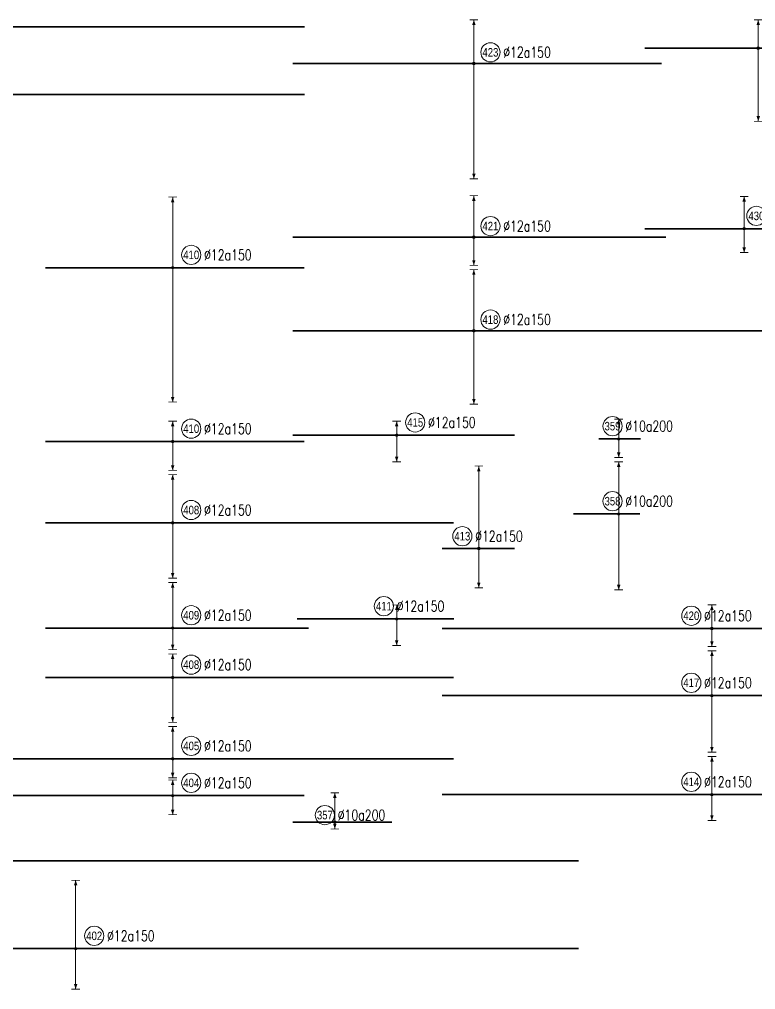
# Model space of a CAD drawing. Header units: millimetres. Extents: x -415354 to 883813, y -531490 to 486716.
# Drawn here: x 455885 to 490397, y 980 to 46420 of the extents above; entities that cross this region are included whole.
import ezdxf
from ezdxf.enums import TextEntityAlignment as Align

# ---------------------------------------------------------------- set-up
doc = ezdxf.new("R2010")
doc.units = ezdxf.units.MM
doc.header["$MEASUREMENT"] = 0
for name, color, linetype, lineweight in [('NDC_S_DIM', 1, 'Continuous', 15), ('NDC_S_REBAR', 4, 'Continuous', 35), ('NDC_S_VN TEXT', 7, 'Continuous', 20)]:
    doc.layers.add(name, color=color, linetype=linetype, lineweight=lineweight)
doc.styles.add('ARIAL', font='arial.ttf', dxfattribs={"width": 0.8})
doc.styles.add('NDC_EN TXT', font='romans.shx', dxfattribs={"width": 0.8})

# ---------------------------------------------------------------- blocks, each defined once
blk = doc.blocks.new('*U984')
at = {"layer": 'NDC_S_REBAR'}
for p in [(0, 0), (201.31, 0), (201.31, 0)]:
    blk.add_line(p, (201.31, 0), dxfattribs=at)
at = {"layer": 'NDC_S_VN TEXT', "style": 'ARIAL', "width": 0.8}
blk.add_attdef('KHT', text='', height=2, dxfattribs=at).set_placement((-5.58, 3), align=Align.MIDDLE_CENTER)
at = {"layer": 'NDC_S_VN TEXT', "color": 3, "style": 'NDC_EN TXT', "width": 0.75}
blk.add_attdef('DKT', (-2.58, 1.75), '', height=2.5, dxfattribs=at)
blk = doc.blocks.new('*U983')
h = blk.add_hatch(color=6)
edge = h.paths.add_edge_path()
edge.add_arc((21.29, 0), 0.3, 0, 360)
at = {"layer": 'NDC_S_DIM', "color": 8}
for q in [(21.29, 10.22), (21.29, -27.03)]:
    blk.add_line((21.29, 0), q, dxfattribs=at)
for points in [[(20.29, 10.22, 0.2, 0.2, 0), (22.29, 10.22, 0, 0, 0)], [(20.29, -27.03, 0.2, 0.2, 0), (22.29, -27.03, 0, 0, 0)]]:
    blk.add_lwpolyline(points, format="xyseb", dxfattribs=at)
at = {"layer": 'NDC_S_DIM'}
blk.add_circle((25.17, 2.61), 2.25, dxfattribs=at)
at = {"layer": 'NDC_S_DIM', "color": 6}
blk.add_circle((21.29, 0), 0.3, dxfattribs=at)
at = {"layer": 'NDC_S_DIM', "color": 8}
for points in [[(20.89, 9.02), (21.29, 10.22), (21.69, 9.02)], [(20.89, -25.83), (21.29, -27.03), (21.69, -25.83)]]:
    blk.add_solid(points, dxfattribs=at)
at = {"layer": 'NDC_S_REBAR'}
for p, q in [((0, 0), (-21.14, 0)), ((-21.14, 0), (-21.14, 0)), ((0, 0), (65.31, 0)), ((65.31, 0), (65.31, 0)), ((65.31, 0), (65.31, 0)), ((-21.14, 0), (-21.14, 0))]:
    blk.add_line(p, q, dxfattribs=at)
at = {"layer": 'NDC_S_VN TEXT', "style": 'ARIAL', "width": 0.8}
blk.add_attdef('KHT', text='', height=2, dxfattribs=at).set_placement((25.17, 2.61), align=Align.MIDDLE_CENTER)
at = {"layer": 'NDC_S_VN TEXT', "color": 3, "style": 'NDC_EN TXT', "width": 0.75}
blk.add_attdef('DKT', (28.17, 1.36), '', height=2.5, dxfattribs=at)
blk = doc.blocks.new('*U974')
h = blk.add_hatch(color=6)
edge = h.paths.add_edge_path()
edge.add_arc((0, 0), 0.3, 0, 360)
at = {"layer": 'NDC_S_DIM', "color": 8}
for q in [(0, 16.54), (0, -31.46)]:
    blk.add_line((0, 0), q, dxfattribs=at)
for points in [[(-1, 16.54, 0.2, 0.2, 0), (1, 16.54, 0, 0, 0)], [(-1, -31.46, 0.2, 0.2, 0), (1, -31.46, 0, 0, 0)]]:
    blk.add_lwpolyline(points, format="xyseb", dxfattribs=at)
at = {"layer": 'NDC_S_DIM'}
blk.add_circle((4.35, 3), 2.25, dxfattribs=at)
at = {"layer": 'NDC_S_DIM', "color": 6}
blk.add_circle((0, 0), 0.3, dxfattribs=at)
at = {"layer": 'NDC_S_DIM', "color": 8}
for points in [[(-0.4, 15.34), (0, 16.54), (0.4, 15.34)], [(-0.4, -30.26), (0, -31.46), (0.4, -30.26)]]:
    blk.add_solid(points, dxfattribs=at)
at = {"layer": 'NDC_S_REBAR'}
for p, q in [((0, 0), (-29.84, 0)), ((-29.84, 0), (-29.84, 0)), ((0, 0), (30.86, 0)), ((30.86, 0), (30.86, 0)), ((30.86, 0), (30.86, 0)), ((-29.84, 0), (-29.84, 0))]:
    blk.add_line(p, q, dxfattribs=at)
at = {"layer": 'NDC_S_VN TEXT', "style": 'ARIAL', "width": 0.8}
blk.add_attdef('KHT', text='', height=2, dxfattribs=at).set_placement((4.35, 3), align=Align.MIDDLE_CENTER)
at = {"layer": 'NDC_S_VN TEXT', "color": 3, "style": 'NDC_EN TXT', "width": 0.75}
blk.add_attdef('DKT', (7.35, 1.75), '', height=2.5, dxfattribs=at)
blk = doc.blocks.new('*U973')
h = blk.add_hatch(color=6)
edge = h.paths.add_edge_path()
edge.add_arc((0, 0), 0.3, 0, 360)
at = {"layer": 'NDC_S_DIM', "color": 8}
for q in [(0, 16.01), (0, -9.49)]:
    blk.add_line((0, 0), q, dxfattribs=at)
for points in [[(-1, 16.01, 0.2, 0.2, 0), (1, 16.01, 0, 0, 0)], [(-1, -9.49, 0.2, 0.2, 0), (1, -9.49, 0, 0, 0)]]:
    blk.add_lwpolyline(points, format="xyseb", dxfattribs=at)
at = {"layer": 'NDC_S_DIM'}
blk.add_circle((4.35, 3), 2.25, dxfattribs=at)
at = {"layer": 'NDC_S_DIM', "color": 6}
blk.add_circle((0, 0), 0.3, dxfattribs=at)
at = {"layer": 'NDC_S_DIM', "color": 8}
for points in [[(-0.4, 14.81), (0, 16.01), (0.4, 14.81)], [(-0.4, -8.29), (0, -9.49), (0.4, -8.29)]]:
    blk.add_solid(points, dxfattribs=at)
at = {"layer": 'NDC_S_REBAR'}
for p, q in [((0, 0), (-127.85, 0)), ((-127.85, 0), (-127.85, 0)), ((0, 0), (117.85, 0)), ((117.85, 0), (117.85, 0)), ((117.85, 0), (117.85, 0)), ((-127.85, 0), (-127.85, 0))]:
    blk.add_line(p, q, dxfattribs=at)
at = {"layer": 'NDC_S_VN TEXT', "style": 'ARIAL', "width": 0.8}
blk.add_attdef('KHT', text='', height=2, dxfattribs=at).set_placement((4.35, 3), align=Align.MIDDLE_CENTER)
at = {"layer": 'NDC_S_VN TEXT', "color": 3, "style": 'NDC_EN TXT', "width": 0.75}
blk.add_attdef('DKT', (7.35, 1.75), '', height=2.5, dxfattribs=at)
blk = doc.blocks.new('*U966')
h = blk.add_hatch(color=6)
edge = h.paths.add_edge_path()
edge.add_arc((-2.99, 0), 0.3, 0, 360)
at = {"layer": 'NDC_S_DIM', "color": 8}
for q in [(-2.99, 12.22), (-2.99, -17.78)]:
    blk.add_line((-2.99, 0), q, dxfattribs=at)
for points in [[(-3.99, 12.22, 0.2, 0.2, 0), (-1.99, 12.22, 0, 0, 0)], [(-3.99, -17.78, 0.2, 0.2, 0), (-1.99, -17.78, 0, 0, 0)]]:
    blk.add_lwpolyline(points, format="xyseb", dxfattribs=at)
at = {"layer": 'NDC_S_DIM'}
blk.add_circle((-4.44, 3), 2.25, dxfattribs=at)
at = {"layer": 'NDC_S_DIM', "color": 6}
blk.add_circle((-2.99, 0), 0.3, dxfattribs=at)
at = {"layer": 'NDC_S_DIM', "color": 8}
for points in [[(-3.39, 11.02), (-2.99, 12.22), (-2.59, 11.02)], [(-3.39, -16.58), (-2.99, -17.78), (-2.59, -16.58)]]:
    blk.add_solid(points, dxfattribs=at)
at = {"layer": 'NDC_S_REBAR'}
for p, q in [((0, 0), (-13.62, 0)), ((-13.62, 0), (-13.62, 0)), ((0, 0), (1.94, 0)), ((1.94, 0), (1.94, 0)), ((1.94, 0), (1.94, 0)), ((-13.62, 0), (-13.62, 0))]:
    blk.add_line(p, q, dxfattribs=at)
at = {"layer": 'NDC_S_VN TEXT', "style": 'ARIAL', "width": 0.8}
blk.add_attdef('KHT', text='', height=2, dxfattribs=at).set_placement((-4.44, 3), align=Align.MIDDLE_CENTER)
at = {"layer": 'NDC_S_VN TEXT', "color": 3, "style": 'NDC_EN TXT', "width": 0.75}
blk.add_attdef('DKT', (-1.44, 1.75), '', height=2.5, dxfattribs=at)
blk = doc.blocks.new('*U964')
h = blk.add_hatch(color=6)
edge = h.paths.add_edge_path()
edge.add_arc((-5.03, 0), 0.3, 0, 360)
at = {"layer": 'NDC_S_DIM', "color": 8}
for q in [(-5.03, 5.55), (-5.03, -4.2)]:
    blk.add_line((-5.03, 0), q, dxfattribs=at)
for points in [[(-6.03, 5.55, 0.2, 0.2, 0), (-4.03, 5.55, 0, 0, 0)], [(-6.03, -4.2, 0.2, 0.2, 0), (-4.03, -4.2, 0, 0, 0)]]:
    blk.add_lwpolyline(points, format="xyseb", dxfattribs=at)
at = {"layer": 'NDC_S_DIM'}
blk.add_circle((-9.87, 3), 2.25, dxfattribs=at)
at = {"layer": 'NDC_S_DIM', "color": 6}
blk.add_circle((-5.03, 0), 0.3, dxfattribs=at)
at = {"layer": 'NDC_S_DIM', "color": 8}
for points in [[(-5.43, 4.35), (-5.03, 5.55), (-4.63, 4.35)], [(-5.43, -3), (-5.03, -4.2), (-4.63, -3)]]:
    blk.add_solid(points, dxfattribs=at)
at = {"layer": 'NDC_S_REBAR'}
for p, q in [((0, 0), (-68.26, 0)), ((-68.26, 0), (-68.26, 0)), ((-68.26, 0), (-68.26, 0)), ((0, 0), (187.44, 0)), ((187.44, 0), (187.44, 0)), ((187.44, 0), (187.44, 0))]:
    blk.add_line(p, q, dxfattribs=at)
at = {"layer": 'NDC_S_VN TEXT', "style": 'ARIAL', "width": 0.8}
blk.add_attdef('KHT', text='', height=2, dxfattribs=at).set_placement((-9.87, 3), align=Align.MIDDLE_CENTER)
at = {"layer": 'NDC_S_VN TEXT', "color": 3, "style": 'NDC_EN TXT', "width": 0.75}
blk.add_attdef('DKT', (-6.87, 1.75), '', height=2.5, dxfattribs=at)
blk = doc.blocks.new('*U943')
at = {"layer": 'NDC_S_REBAR'}
for p in [(0, 0), (590.17, 0), (590.17, 0)]:
    blk.add_line(p, (590.17, 0), dxfattribs=at)
at = {"layer": 'NDC_S_VN TEXT', "style": 'ARIAL', "width": 0.8}
blk.add_attdef('KHT', text='', height=2, dxfattribs=at).set_placement((2.1, 3), align=Align.MIDDLE_CENTER)
at = {"layer": 'NDC_S_VN TEXT', "color": 3, "style": 'NDC_EN TXT', "width": 0.75}
blk.add_attdef('DKT', (5.1, 1.75), '', height=2.5, dxfattribs=at)
blk = doc.blocks.new('*U936')
at = {"layer": 'NDC_S_REBAR'}
for p in [(0, 0), (538.88, 0), (538.88, 0)]:
    blk.add_line(p, (538.88, 0), dxfattribs=at)
at = {"layer": 'NDC_S_VN TEXT', "style": 'ARIAL', "width": 0.8}
blk.add_attdef('KHT', text='', height=2, dxfattribs=at).set_placement((-32.97, 3), align=Align.MIDDLE_CENTER)
at = {"layer": 'NDC_S_VN TEXT', "color": 3, "style": 'NDC_EN TXT', "width": 0.75}
blk.add_attdef('DKT', (-29.97, 1.75), '', height=2.5, dxfattribs=at)
blk = doc.blocks.new('*U935')
h = blk.add_hatch(color=6)
edge = h.paths.add_edge_path()
edge.add_arc((0, 0), 0.3, 0, 360)
at = {"layer": 'NDC_S_DIM', "color": 8}
for q in [(0, 10.68), (0, -5.07)]:
    blk.add_line((0, 0), q, dxfattribs=at)
for points in [[(-1, 10.68, 0.2, 0.2, 0), (1, 10.68, 0, 0, 0)], [(-1, -5.07, 0.2, 0.2, 0), (1, -5.07, 0, 0, 0)]]:
    blk.add_lwpolyline(points, format="xyseb", dxfattribs=at)
at = {"layer": 'NDC_S_DIM'}
blk.add_circle((4.35, 3), 2.25, dxfattribs=at)
at = {"layer": 'NDC_S_DIM', "color": 6}
blk.add_circle((0, 0), 0.3, dxfattribs=at)
at = {"layer": 'NDC_S_DIM', "color": 8}
for points in [[(-0.4, 9.48), (0, 10.68), (0.4, 9.48)], [(-0.4, -3.87), (0, -5.07), (0.4, -3.87)]]:
    blk.add_solid(points, dxfattribs=at)
at = {"layer": 'NDC_S_REBAR'}
for p, q in [((0, 0), (-29.84, 0)), ((-29.84, 0), (-29.84, 0)), ((0, 0), (31.86, 0)), ((31.86, 0), (31.86, 0)), ((31.86, 0), (31.86, 0)), ((-29.84, 0), (-29.84, 0))]:
    blk.add_line(p, q, dxfattribs=at)
at = {"layer": 'NDC_S_VN TEXT', "style": 'ARIAL', "width": 0.8}
blk.add_attdef('KHT', text='', height=2, dxfattribs=at).set_placement((4.35, 3), align=Align.MIDDLE_CENTER)
at = {"layer": 'NDC_S_VN TEXT', "color": 3, "style": 'NDC_EN TXT', "width": 0.75}
blk.add_attdef('DKT', (7.35, 1.75), '', height=2.5, dxfattribs=at)
blk = doc.blocks.new('*U934')
h = blk.add_hatch(color=6)
edge = h.paths.add_edge_path()
edge.add_arc((0, 0), 0.3, 0, 360)
at = {"layer": 'NDC_S_DIM', "color": 8}
for q in [(0, 4.74), (0, -6.76)]:
    blk.add_line((0, 0), q, dxfattribs=at)
for points in [[(-1, 4.74, 0.2, 0.2, 0), (1, 4.74, 0, 0, 0)], [(-1, -6.76, 0.2, 0.2, 0), (1, -6.76, 0, 0, 0)]]:
    blk.add_lwpolyline(points, format="xyseb", dxfattribs=at)
at = {"layer": 'NDC_S_DIM'}
blk.add_circle((4.35, 3), 2.25, dxfattribs=at)
at = {"layer": 'NDC_S_DIM', "color": 6}
blk.add_circle((0, 0), 0.3, dxfattribs=at)
at = {"layer": 'NDC_S_DIM', "color": 8}
for points in [[(-0.4, 3.54), (0, 4.74), (0.4, 3.54)], [(-0.4, -5.56), (0, -6.76), (0.4, -5.56)]]:
    blk.add_solid(points, dxfattribs=at)
at = {"layer": 'NDC_S_REBAR'}
for p, q in [((0, 0), (-29.84, 0)), ((-29.84, 0), (-29.84, 0)), ((0, 0), (30.86, 0)), ((30.86, 0), (30.86, 0)), ((30.86, 0), (30.86, 0)), ((-29.84, 0), (-29.84, 0))]:
    blk.add_line(p, q, dxfattribs=at)
at = {"layer": 'NDC_S_VN TEXT', "style": 'ARIAL', "width": 0.8}
blk.add_attdef('KHT', text='', height=2, dxfattribs=at).set_placement((4.35, 3), align=Align.MIDDLE_CENTER)
at = {"layer": 'NDC_S_VN TEXT', "color": 3, "style": 'NDC_EN TXT', "width": 0.75}
blk.add_attdef('DKT', (7.35, 1.75), '', height=2.5, dxfattribs=at)
blk = doc.blocks.new('*U933')
h = blk.add_hatch(color=6)
edge = h.paths.add_edge_path()
edge.add_arc((0, 0), 0.3, 0, 360)
at = {"layer": 'NDC_S_DIM', "color": 8}
for q in [(0, 5.51), (0, -10.49)]:
    blk.add_line((0, 0), q, dxfattribs=at)
for points in [[(-1, 5.51, 0.2, 0.2, 0), (1, 5.51, 0, 0, 0)], [(-1, -10.49, 0.2, 0.2, 0), (1, -10.49, 0, 0, 0)]]:
    blk.add_lwpolyline(points, format="xyseb", dxfattribs=at)
at = {"layer": 'NDC_S_DIM'}
blk.add_circle((4.35, 3), 2.25, dxfattribs=at)
at = {"layer": 'NDC_S_DIM', "color": 6}
blk.add_circle((0, 0), 0.3, dxfattribs=at)
at = {"layer": 'NDC_S_DIM', "color": 8}
for points in [[(-0.4, 4.31), (0, 5.51), (0.4, 4.31)], [(-0.4, -9.29), (0, -10.49), (0.4, -9.29)]]:
    blk.add_solid(points, dxfattribs=at)
at = {"layer": 'NDC_S_REBAR'}
for p, q in [((0, 0), (-29.84, 0)), ((-29.84, 0), (-29.84, 0)), ((0, 0), (65.86, 0)), ((65.86, 0), (65.86, 0)), ((65.86, 0), (65.86, 0)), ((-29.84, 0), (-29.84, 0))]:
    blk.add_line(p, q, dxfattribs=at)
at = {"layer": 'NDC_S_VN TEXT', "style": 'ARIAL', "width": 0.8}
blk.add_attdef('KHT', text='', height=2, dxfattribs=at).set_placement((4.35, 3), align=Align.MIDDLE_CENTER)
at = {"layer": 'NDC_S_VN TEXT', "color": 3, "style": 'NDC_EN TXT', "width": 0.75}
blk.add_attdef('DKT', (7.35, 1.75), '', height=2.5, dxfattribs=at)
blk = doc.blocks.new('*U932')
h = blk.add_hatch(color=6)
edge = h.paths.add_edge_path()
edge.add_arc((-5.03, 0), 0.3, 0, 360)
at = {"layer": 'NDC_S_DIM', "color": 8}
for q in [(-5.03, 7.56), (-5.03, -5.59)]:
    blk.add_line((-5.03, 0), q, dxfattribs=at)
for points in [[(-6.03, 7.56, 0.2, 0.2, 0), (-4.03, 7.56, 0, 0, 0)], [(-6.03, -5.59, 0.2, 0.2, 0), (-4.03, -5.59, 0, 0, 0)]]:
    blk.add_lwpolyline(points, format="xyseb", dxfattribs=at)
at = {"layer": 'NDC_S_DIM'}
blk.add_circle((-2.16, 3), 2.25, dxfattribs=at)
at = {"layer": 'NDC_S_DIM', "color": 6}
blk.add_circle((-5.03, 0), 0.3, dxfattribs=at)
at = {"layer": 'NDC_S_DIM', "color": 8}
for points in [[(-5.43, 6.36), (-5.03, 7.56), (-4.63, 6.36)], [(-5.43, -4.39), (-5.03, -5.59), (-4.63, -4.39)]]:
    blk.add_solid(points, dxfattribs=at)
at = {"layer": 'NDC_S_REBAR'}
for p, q in [((0, 0), (-28.31, 0)), ((-28.31, 0), (-28.31, 0)), ((-28.31, 0), (-28.31, 0)), ((0, 0), (27.14, 0)), ((27.14, 0), (27.14, 0)), ((27.14, 0), (27.14, 0))]:
    blk.add_line(p, q, dxfattribs=at)
at = {"layer": 'NDC_S_VN TEXT', "style": 'ARIAL', "width": 0.8}
blk.add_attdef('KHT', text='', height=2, dxfattribs=at).set_placement((-2.16, 3), align=Align.MIDDLE_CENTER)
at = {"layer": 'NDC_S_VN TEXT', "color": 3, "style": 'NDC_EN TXT', "width": 0.75}
blk.add_attdef('DKT', (0.84, 1.75), '', height=2.5, dxfattribs=at)
blk = doc.blocks.new('*U929')
h = blk.add_hatch(color=6)
edge = h.paths.add_edge_path()
edge.add_arc((-2.99, 0), 0.3, 0, 360)
at = {"layer": 'NDC_S_DIM', "color": 8}
for q in [(-2.99, 6.63), (-2.99, -17.12)]:
    blk.add_line((-2.99, 0), q, dxfattribs=at)
for points in [[(-3.99, 6.63, 0.2, 0.2, 0), (-1.99, 6.63, 0, 0, 0)], [(-3.99, -17.12, 0.2, 0.2, 0), (-1.99, -17.12, 0, 0, 0)]]:
    blk.add_lwpolyline(points, format="xyseb", dxfattribs=at)
at = {"layer": 'NDC_S_DIM'}
blk.add_circle((2.1, 3), 2.25, dxfattribs=at)
at = {"layer": 'NDC_S_DIM', "color": 6}
blk.add_circle((-2.99, 0), 0.3, dxfattribs=at)
at = {"layer": 'NDC_S_DIM', "color": 8}
for points in [[(-3.39, 5.43), (-2.99, 6.63), (-2.59, 5.43)], [(-3.39, -15.92), (-2.99, -17.12), (-2.59, -15.92)]]:
    blk.add_solid(points, dxfattribs=at)
at = {"layer": 'NDC_S_REBAR'}
for p, q in [((0, 0), (-29.58, 0)), ((-29.58, 0), (-29.58, 0)), ((0, 0), (25.87, 0)), ((25.87, 0), (25.87, 0)), ((25.87, 0), (25.87, 0)), ((-29.58, 0), (-29.58, 0))]:
    blk.add_line(p, q, dxfattribs=at)
at = {"layer": 'NDC_S_VN TEXT', "style": 'ARIAL', "width": 0.8}
blk.add_attdef('KHT', text='', height=2, dxfattribs=at).set_placement((2.1, 3), align=Align.MIDDLE_CENTER)
at = {"layer": 'NDC_S_VN TEXT', "color": 3, "style": 'NDC_EN TXT', "width": 0.75}
blk.add_attdef('DKT', (5.1, 1.75), '', height=2.5, dxfattribs=at)
blk = doc.blocks.new('*U927')
h = blk.add_hatch(color=6)
edge = h.paths.add_edge_path()
edge.add_arc((21.29, 0), 0.3, 0, 360)
at = {"layer": 'NDC_S_DIM', "color": 8}
for q in [(21.29, 9.72), (21.29, -6.59)]:
    blk.add_line((21.29, 0), q, dxfattribs=at)
for points in [[(20.29, 9.72, 0.2, 0.2, 0), (22.29, 9.72, 0, 0, 0)], [(20.29, -6.59, 0.2, 0.2, 0), (22.29, -6.59, 0, 0, 0)]]:
    blk.add_lwpolyline(points, format="xyseb", dxfattribs=at)
at = {"layer": 'NDC_S_DIM'}
blk.add_circle((25.17, 2.61), 2.25, dxfattribs=at)
at = {"layer": 'NDC_S_DIM', "color": 6}
blk.add_circle((21.29, 0), 0.3, dxfattribs=at)
at = {"layer": 'NDC_S_DIM', "color": 8}
for points in [[(20.89, 8.52), (21.29, 9.72), (21.69, 8.52)], [(20.89, -5.39), (21.29, -6.59), (21.69, -5.39)]]:
    blk.add_solid(points, dxfattribs=at)
at = {"layer": 'NDC_S_REBAR'}
for p, q in [((0, 0), (-21.14, 0)), ((-21.14, 0), (-21.14, 0)), ((0, 0), (66.31, 0)), ((66.31, 0), (66.31, 0)), ((66.31, 0), (66.31, 0)), ((-21.14, 0), (-21.14, 0))]:
    blk.add_line(p, q, dxfattribs=at)
at = {"layer": 'NDC_S_VN TEXT', "style": 'ARIAL', "width": 0.8}
blk.add_attdef('KHT', text='', height=2, dxfattribs=at).set_placement((25.17, 2.61), align=Align.MIDDLE_CENTER)
at = {"layer": 'NDC_S_VN TEXT', "color": 3, "style": 'NDC_EN TXT', "width": 0.75}
blk.add_attdef('DKT', (28.17, 1.36), '', height=2.5, dxfattribs=at)
blk = doc.blocks.new('*U926')
h = blk.add_hatch(color=6)
edge = h.paths.add_edge_path()
edge.add_arc((21.29, 0), 0.3, 0, 360)
at = {"layer": 'NDC_S_DIM', "color": 8}
for q in [(21.29, 14.31), (21.29, -17.19)]:
    blk.add_line((21.29, 0), q, dxfattribs=at)
for points in [[(20.29, 14.31, 0.2, 0.2, 0), (22.29, 14.31, 0, 0, 0)], [(20.29, -17.19, 0.2, 0.2, 0), (22.29, -17.19, 0, 0, 0)]]:
    blk.add_lwpolyline(points, format="xyseb", dxfattribs=at)
at = {"layer": 'NDC_S_DIM'}
blk.add_circle((25.17, 2.61), 2.25, dxfattribs=at)
at = {"layer": 'NDC_S_DIM', "color": 6}
blk.add_circle((21.29, 0), 0.3, dxfattribs=at)
at = {"layer": 'NDC_S_DIM', "color": 8}
for points in [[(20.89, 13.11), (21.29, 14.31), (21.69, 13.11)], [(20.89, -15.99), (21.29, -17.19), (21.69, -15.99)]]:
    blk.add_solid(points, dxfattribs=at)
at = {"layer": 'NDC_S_REBAR'}
for p, q in [((0, 0), (-21.14, 0)), ((-21.14, 0), (-21.14, 0)), ((0, 0), (220.31, 0)), ((220.31, 0), (220.31, 0)), ((220.31, 0), (220.31, 0)), ((-21.14, 0), (-21.14, 0))]:
    blk.add_line(p, q, dxfattribs=at)
at = {"layer": 'NDC_S_VN TEXT', "style": 'ARIAL', "width": 0.8}
blk.add_attdef('KHT', text='', height=2, dxfattribs=at).set_placement((25.17, 2.61), align=Align.MIDDLE_CENTER)
at = {"layer": 'NDC_S_VN TEXT', "color": 3, "style": 'NDC_EN TXT', "width": 0.75}
blk.add_attdef('DKT', (28.17, 1.36), '', height=2.5, dxfattribs=at)
blk = doc.blocks.new('*U924')
h = blk.add_hatch(color=6)
edge = h.paths.add_edge_path()
edge.add_arc((0, 0), 0.3, 0, 360)
at = {"layer": 'NDC_S_DIM', "color": 8}
for q in [(0, 3.28), (0, -6.22)]:
    blk.add_line((0, 0), q, dxfattribs=at)
for points in [[(-1, 3.28, 0.2, 0.2, 0), (1, 3.28, 0, 0, 0)], [(-1, -6.22, 0.2, 0.2, 0), (1, -6.22, 0, 0, 0)]]:
    blk.add_lwpolyline(points, format="xyseb", dxfattribs=at)
at = {"layer": 'NDC_S_DIM'}
blk.add_circle((4.35, 3), 2.25, dxfattribs=at)
at = {"layer": 'NDC_S_DIM', "color": 6}
blk.add_circle((0, 0), 0.3, dxfattribs=at)
at = {"layer": 'NDC_S_DIM', "color": 8}
for points in [[(-0.4, 2.08), (0, 3.28), (0.4, 2.08)], [(-0.4, -5.02), (0, -6.22), (0.4, -5.02)]]:
    blk.add_solid(points, dxfattribs=at)
at = {"layer": 'NDC_S_REBAR'}
for p, q in [((0, 0), (-24.34, 0)), ((-24.34, 0), (-24.34, 0)), ((0, 0), (27.61, 0)), ((27.61, 0), (27.61, 0)), ((27.61, 0), (27.61, 0)), ((-24.34, 0), (-24.34, 0))]:
    blk.add_line(p, q, dxfattribs=at)
at = {"layer": 'NDC_S_VN TEXT', "style": 'ARIAL', "width": 0.8}
blk.add_attdef('KHT', text='', height=2, dxfattribs=at).set_placement((4.35, 3), align=Align.MIDDLE_CENTER)
at = {"layer": 'NDC_S_VN TEXT', "color": 3, "style": 'NDC_EN TXT', "width": 0.75}
blk.add_attdef('DKT', (7.35, 1.75), '', height=2.5, dxfattribs=at)
blk = doc.blocks.new('*U923')
h = blk.add_hatch(color=6)
edge = h.paths.add_edge_path()
edge.add_arc((0.65, 0), 0.3, 0, 360)
at = {"layer": 'NDC_S_DIM', "color": 8}
for q in [(0.65, 19.29), (0.65, -9.21)]:
    blk.add_line((0.65, 0), q, dxfattribs=at)
for points in [[(-0.35, 19.29, 0.2, 0.2, 0), (1.65, 19.29, 0, 0, 0)], [(-0.35, -9.21, 0.2, 0.2, 0), (1.65, -9.21, 0, 0, 0)]]:
    blk.add_lwpolyline(points, format="xyseb", dxfattribs=at)
at = {"layer": 'NDC_S_DIM'}
blk.add_circle((-3.21, 2.87), 2.25, dxfattribs=at)
at = {"layer": 'NDC_S_DIM', "color": 6}
blk.add_circle((0.65, 0), 0.3, dxfattribs=at)
at = {"layer": 'NDC_S_DIM', "color": 8}
for points in [[(0.25, 18.09), (0.65, 19.29), (1.05, 18.09)], [(0.25, -8.01), (0.65, -9.21), (1.05, -8.01)]]:
    blk.add_solid(points, dxfattribs=at)
at = {"layer": 'NDC_S_REBAR'}
for p, q in [((0, 0), (-7.94, 0)), ((-7.94, 0), (-7.94, 0)), ((0, 0), (9.01, 0)), ((9.01, 0), (9.01, 0)), ((9.01, 0), (9.01, 0)), ((-7.94, 0), (-7.94, 0))]:
    blk.add_line(p, q, dxfattribs=at)
at = {"layer": 'NDC_S_VN TEXT', "style": 'ARIAL', "width": 0.8}
blk.add_attdef('KHT', text='', height=2, dxfattribs=at).set_placement((-3.21, 2.87), align=Align.MIDDLE_CENTER)
at = {"layer": 'NDC_S_VN TEXT', "color": 3, "style": 'NDC_EN TXT', "width": 0.75}
blk.add_attdef('DKT', (-0.21, 1.62), '', height=2.5, dxfattribs=at)
blk = doc.blocks.new('*U922')
h = blk.add_hatch(color=6)
edge = h.paths.add_edge_path()
edge.add_arc((0, 0), 0.3, 0, 360)
at = {"layer": 'NDC_S_DIM', "color": 8}
for q in [(0, 3.28), (0, -6.22)]:
    blk.add_line((0, 0), q, dxfattribs=at)
for points in [[(-1, 3.28, 0.2, 0.2, 0), (1, 3.28, 0, 0, 0)], [(-1, -6.22, 0.2, 0.2, 0), (1, -6.22, 0, 0, 0)]]:
    blk.add_lwpolyline(points, format="xyseb", dxfattribs=at)
at = {"layer": 'NDC_S_DIM'}
blk.add_circle((-2.99, 3), 2.25, dxfattribs=at)
at = {"layer": 'NDC_S_DIM', "color": 6}
blk.add_circle((0, 0), 0.3, dxfattribs=at)
at = {"layer": 'NDC_S_DIM', "color": 8}
for points in [[(-0.4, 2.08), (0, 3.28), (0.4, 2.08)], [(-0.4, -5.02), (0, -6.22), (0.4, -5.02)]]:
    blk.add_solid(points, dxfattribs=at)
at = {"layer": 'NDC_S_REBAR'}
for p, q in [((0, 0), (-23.34, 0)), ((-23.34, 0), (-23.34, 0)), ((0, 0), (13.36, 0)), ((13.36, 0), (13.36, 0)), ((13.36, 0), (13.36, 0)), ((-23.34, 0), (-23.34, 0))]:
    blk.add_line(p, q, dxfattribs=at)
at = {"layer": 'NDC_S_VN TEXT', "style": 'ARIAL', "width": 0.8}
blk.add_attdef('KHT', text='', height=2, dxfattribs=at).set_placement((-2.99, 3), align=Align.MIDDLE_CENTER)
at = {"layer": 'NDC_S_VN TEXT', "color": 3, "style": 'NDC_EN TXT', "width": 0.75}
blk.add_attdef('DKT', (0.01, 1.75), '', height=2.5, dxfattribs=at)
blk = doc.blocks.new('*U921')
h = blk.add_hatch(color=6)
edge = h.paths.add_edge_path()
edge.add_arc((-5.03, 0), 0.3, 0, 360)
at = {"layer": 'NDC_S_DIM', "color": 8}
for q in [(-5.03, 8.95), (-5.03, -6.05)]:
    blk.add_line((-5.03, 0), q, dxfattribs=at)
for points in [[(-6.03, 8.95, 0.2, 0.2, 0), (-4.03, 8.95, 0, 0, 0)], [(-6.03, -6.05, 0.2, 0.2, 0), (-4.03, -6.05, 0, 0, 0)]]:
    blk.add_lwpolyline(points, format="xyseb", dxfattribs=at)
at = {"layer": 'NDC_S_DIM'}
blk.add_circle((-9.87, 3), 2.25, dxfattribs=at)
at = {"layer": 'NDC_S_DIM', "color": 6}
blk.add_circle((-5.03, 0), 0.3, dxfattribs=at)
at = {"layer": 'NDC_S_DIM', "color": 8}
for points in [[(-5.43, 7.75), (-5.03, 8.95), (-4.63, 7.75)], [(-5.43, -4.85), (-5.03, -6.05), (-4.63, -4.85)]]:
    blk.add_solid(points, dxfattribs=at)
at = {"layer": 'NDC_S_REBAR'}
for p, q in [((0, 0), (-68.26, 0)), ((-68.26, 0), (-68.26, 0)), ((-68.26, 0), (-68.26, 0)), ((0, 0), (54.44, 0)), ((54.44, 0), (54.44, 0)), ((54.44, 0), (54.44, 0))]:
    blk.add_line(p, q, dxfattribs=at)
at = {"layer": 'NDC_S_VN TEXT', "style": 'ARIAL', "width": 0.8}
blk.add_attdef('KHT', text='', height=2, dxfattribs=at).set_placement((-9.87, 3), align=Align.MIDDLE_CENTER)
at = {"layer": 'NDC_S_VN TEXT', "color": 3, "style": 'NDC_EN TXT', "width": 0.75}
blk.add_attdef('DKT', (-6.87, 1.75), '', height=2.5, dxfattribs=at)
blk = doc.blocks.new('*U903')
h = blk.add_hatch(color=6)
edge = h.paths.add_edge_path()
edge.add_arc((-5.03, 0), 0.3, 0, 360)
at = {"layer": 'NDC_S_DIM', "color": 8}
for q in [(-5.03, 10.51), (-5.03, -13.24)]:
    blk.add_line((-5.03, 0), q, dxfattribs=at)
for points in [[(-6.03, 10.51, 0.2, 0.2, 0), (-4.03, 10.51, 0, 0, 0)], [(-6.03, -13.24, 0.2, 0.2, 0), (-4.03, -13.24, 0, 0, 0)]]:
    blk.add_lwpolyline(points, format="xyseb", dxfattribs=at)
at = {"layer": 'NDC_S_DIM'}
blk.add_circle((-9.87, 3), 2.25, dxfattribs=at)
at = {"layer": 'NDC_S_DIM', "color": 6}
blk.add_circle((-5.03, 0), 0.3, dxfattribs=at)
at = {"layer": 'NDC_S_DIM', "color": 8}
for points in [[(-5.43, 9.31), (-5.03, 10.51), (-4.63, 9.31)], [(-5.43, -12.04), (-5.03, -13.24), (-4.63, -12.04)]]:
    blk.add_solid(points, dxfattribs=at)
at = {"layer": 'NDC_S_REBAR'}
for p, q in [((0, 0), (-68.26, 0)), ((-68.26, 0), (-68.26, 0)), ((-68.26, 0), (-68.26, 0)), ((0, 0), (151.96, 0)), ((151.96, 0), (151.96, 0)), ((151.96, 0), (151.96, 0))]:
    blk.add_line(p, q, dxfattribs=at)
at = {"layer": 'NDC_S_VN TEXT', "style": 'ARIAL', "width": 0.8}
blk.add_attdef('KHT', text='', height=2, dxfattribs=at).set_placement((-9.87, 3), align=Align.MIDDLE_CENTER)
at = {"layer": 'NDC_S_VN TEXT', "color": 3, "style": 'NDC_EN TXT', "width": 0.75}
blk.add_attdef('DKT', (-6.87, 1.75), '', height=2.5, dxfattribs=at)
blk = doc.blocks.new('*U900')
h = blk.add_hatch(color=6)
edge = h.paths.add_edge_path()
edge.add_arc((0, 0), 0.3, 0, 360)
at = {"layer": 'NDC_S_DIM', "color": 8}
for q in [(0, 7.53), (0, -4.47)]:
    blk.add_line((0, 0), q, dxfattribs=at)
for points in [[(-1, 7.53, 0.2, 0.2, 0), (1, 7.53, 0, 0, 0)], [(-1, -4.47, 0.2, 0.2, 0), (1, -4.47, 0, 0, 0)]]:
    blk.add_lwpolyline(points, format="xyseb", dxfattribs=at)
at = {"layer": 'NDC_S_DIM'}
blk.add_circle((4.35, 3), 2.25, dxfattribs=at)
at = {"layer": 'NDC_S_DIM', "color": 6}
blk.add_circle((0, 0), 0.3, dxfattribs=at)
at = {"layer": 'NDC_S_DIM', "color": 8}
for points in [[(-0.4, 6.33), (0, 7.53), (0.4, 6.33)], [(-0.4, -3.27), (0, -4.47), (0.4, -3.27)]]:
    blk.add_solid(points, dxfattribs=at)
at = {"layer": 'NDC_S_REBAR'}
for p, q in [((-75.53, 0), (-81.36, 0)), ((0, 0), (-75.53, 0)), ((-75.53, 0), (-75.53, 0)), ((0, 0), (65.86, 0)), ((65.86, 0), (65.86, 0)), ((65.86, 0), (65.86, 0))]:
    blk.add_line(p, q, dxfattribs=at)
at = {"layer": 'NDC_S_VN TEXT', "style": 'ARIAL', "width": 0.8}
blk.add_attdef('KHT', text='', height=2, dxfattribs=at).set_placement((4.35, 3), align=Align.MIDDLE_CENTER)
at = {"layer": 'NDC_S_VN TEXT', "color": 3, "style": 'NDC_EN TXT', "width": 0.75}
blk.add_attdef('DKT', (7.35, 1.75), '', height=2.5, dxfattribs=at)
blk = doc.blocks.new('*U899')
h = blk.add_hatch(color=6)
edge = h.paths.add_edge_path()
edge.add_arc((-7.39, 0), 0.3, 0, 360)
at = {"layer": 'NDC_S_DIM', "color": 8}
for q in [(-7.39, 6.88), (-7.39, -1.62)]:
    blk.add_line((-7.39, 0), q, dxfattribs=at)
for points in [[(-8.39, 6.88, 0.2, 0.2, 0), (-6.39, 6.88, 0, 0, 0)], [(-8.39, -1.62, 0.2, 0.2, 0), (-6.39, -1.62, 0, 0, 0)]]:
    blk.add_lwpolyline(points, format="xyseb", dxfattribs=at)
at = {"layer": 'NDC_S_DIM'}
blk.add_circle((-9.72, 1.65), 2.25, dxfattribs=at)
at = {"layer": 'NDC_S_DIM', "color": 6}
blk.add_circle((-7.39, 0), 0.3, dxfattribs=at)
at = {"layer": 'NDC_S_DIM', "color": 8}
for points in [[(-7.79, 5.68), (-7.39, 6.88), (-6.99, 5.68)], [(-7.79, -0.42), (-7.39, -1.62), (-6.99, -0.42)]]:
    blk.add_solid(points, dxfattribs=at)
at = {"layer": 'NDC_S_REBAR'}
for p, q in [((0, 0), (-17.24, 0)), ((-17.24, 0), (-17.24, 0)), ((0, 0), (5.96, 0)), ((5.96, 0), (5.96, 0)), ((5.96, 0), (5.96, 0)), ((-17.24, 0), (-17.24, 0))]:
    blk.add_line(p, q, dxfattribs=at)
at = {"layer": 'NDC_S_VN TEXT', "style": 'ARIAL', "width": 0.8}
blk.add_attdef('KHT', text='', height=2, dxfattribs=at).set_placement((-9.72, 1.65), align=Align.MIDDLE_CENTER)
at = {"layer": 'NDC_S_VN TEXT', "color": 3, "style": 'NDC_EN TXT', "width": 0.75}
blk.add_attdef('DKT', (-6.72, 0.4), '', height=2.5, dxfattribs=at)
blk = doc.blocks.new('*U898')
h = blk.add_hatch(color=6)
edge = h.paths.add_edge_path()
edge.add_arc((0, 0), 0.3, 0, 360)
at = {"layer": 'NDC_S_DIM', "color": 8}
for q in [(0, 3.68), (0, -4.47)]:
    blk.add_line((0, 0), q, dxfattribs=at)
for points in [[(-1, 3.68, 0.2, 0.2, 0), (1, 3.68, 0, 0, 0)], [(-1, -4.47, 0.2, 0.2, 0), (1, -4.47, 0, 0, 0)]]:
    blk.add_lwpolyline(points, format="xyseb", dxfattribs=at)
at = {"layer": 'NDC_S_DIM'}
blk.add_circle((4.35, 3), 2.25, dxfattribs=at)
at = {"layer": 'NDC_S_DIM', "color": 6}
blk.add_circle((0, 0), 0.3, dxfattribs=at)
at = {"layer": 'NDC_S_DIM', "color": 8}
for points in [[(-0.4, 2.48), (0, 3.68), (0.4, 2.48)], [(-0.4, -3.27), (0, -4.47), (0.4, -3.27)]]:
    blk.add_solid(points, dxfattribs=at)
at = {"layer": 'NDC_S_REBAR'}
for p, q in [((-75.49, 0), (-81.29, 0)), ((0, 0), (-75.49, 0)), ((-75.49, 0), (-75.49, 0)), ((0, 0), (30.86, 0)), ((30.86, 0), (30.86, 0)), ((30.86, 0), (30.86, 0))]:
    blk.add_line(p, q, dxfattribs=at)
at = {"layer": 'NDC_S_VN TEXT', "style": 'ARIAL', "width": 0.8}
blk.add_attdef('KHT', text='', height=2, dxfattribs=at).set_placement((4.35, 3), align=Align.MIDDLE_CENTER)
at = {"layer": 'NDC_S_VN TEXT', "color": 3, "style": 'NDC_EN TXT', "width": 0.75}
blk.add_attdef('DKT', (7.35, 1.75), '', height=2.5, dxfattribs=at)
blk = doc.blocks.new('*U897')
h = blk.add_hatch(color=6)
edge = h.paths.add_edge_path()
edge.add_arc((0, 0), 0.3, 0, 360)
at = {"layer": 'NDC_S_DIM', "color": 8}
for q in [(0, 11.29), (0, -12.96)]:
    blk.add_line((0, 0), q, dxfattribs=at)
for points in [[(-1, 11.29, 0.2, 0.2, 0), (1, 11.29, 0, 0, 0)], [(-1, -12.96, 0.2, 0.2, 0), (1, -12.96, 0, 0, 0)]]:
    blk.add_lwpolyline(points, format="xyseb", dxfattribs=at)
at = {"layer": 'NDC_S_DIM'}
blk.add_circle((4.35, 3), 2.25, dxfattribs=at)
at = {"layer": 'NDC_S_DIM', "color": 6}
blk.add_circle((0, 0), 0.3, dxfattribs=at)
at = {"layer": 'NDC_S_DIM', "color": 8}
for points in [[(-0.4, 10.09), (0, 11.29), (0.4, 10.09)], [(-0.4, -11.76), (0, -12.96), (0.4, -11.76)]]:
    blk.add_solid(points, dxfattribs=at)
at = {"layer": 'NDC_S_REBAR'}
for p, q in [((0, 0), (-29.84, 0)), ((-29.84, 0), (-29.84, 0)), ((0, 0), (65.86, 0)), ((65.86, 0), (65.86, 0)), ((65.86, 0), (65.86, 0)), ((-29.84, 0), (-29.84, 0))]:
    blk.add_line(p, q, dxfattribs=at)
at = {"layer": 'NDC_S_VN TEXT', "style": 'ARIAL', "width": 0.8}
blk.add_attdef('KHT', text='', height=2, dxfattribs=at).set_placement((4.35, 3), align=Align.MIDDLE_CENTER)
at = {"layer": 'NDC_S_VN TEXT', "color": 3, "style": 'NDC_EN TXT', "width": 0.75}
blk.add_attdef('DKT', (7.35, 1.75), '', height=2.5, dxfattribs=at)
blk = doc.blocks.new('*U890')
h = blk.add_hatch(color=6)
edge = h.paths.add_edge_path()
edge.add_arc((-2.99, 0), 0.3, 0, 360)
at = {"layer": 'NDC_S_DIM', "color": 8}
for q in [(-2.99, 4.65), (-2.99, -4.35)]:
    blk.add_line((-2.99, 0), q, dxfattribs=at)
for points in [[(-3.99, 4.65, 0.2, 0.2, 0), (-1.99, 4.65, 0, 0, 0)], [(-3.99, -4.35, 0.2, 0.2, 0), (-1.99, -4.35, 0, 0, 0)]]:
    blk.add_lwpolyline(points, format="xyseb", dxfattribs=at)
at = {"layer": 'NDC_S_DIM'}
blk.add_circle((-4.44, 3), 2.25, dxfattribs=at)
at = {"layer": 'NDC_S_DIM', "color": 6}
blk.add_circle((-2.99, 0), 0.3, dxfattribs=at)
at = {"layer": 'NDC_S_DIM', "color": 8}
for points in [[(-3.39, 3.45), (-2.99, 4.65), (-2.59, 3.45)], [(-3.39, -3.15), (-2.99, -4.35), (-2.59, -3.15)]]:
    blk.add_solid(points, dxfattribs=at)
at = {"layer": 'NDC_S_REBAR'}
for p, q in [((0, 0), (-7.62, 0)), ((-7.62, 0), (-7.62, 0)), ((0, 0), (2.08, 0)), ((2.08, 0), (2.08, 0)), ((2.08, 0), (2.08, 0)), ((-7.62, 0), (-7.62, 0))]:
    blk.add_line(p, q, dxfattribs=at)
at = {"layer": 'NDC_S_VN TEXT', "style": 'ARIAL', "width": 0.8}
blk.add_attdef('KHT', text='', height=2, dxfattribs=at).set_placement((-4.44, 3), align=Align.MIDDLE_CENTER)
at = {"layer": 'NDC_S_VN TEXT', "color": 3, "style": 'NDC_EN TXT', "width": 0.75}
blk.add_attdef('DKT', (-1.44, 1.75), '', height=2.5, dxfattribs=at)

msp = doc.modelspace()

# ---------------------------------------------------------------- block references
at = {"xscale": 200, "yscale": 200, "zscale": 200}
for name, p in [('*U943', (351208.4, 46078.7)), ('*U984', (428980.6, 42901.9)), ('*U936', (374315.8, 7015))]:
    msp.add_blockref(name, p, dxfattribs=at)
for name, p, values in [('*U983', (472930.6, 44356.4), {'KHT': '423', 'DKT': '%%C12a150'}), ('*U929', (491118.1, 45073.3), {'KHT': '430', 'DKT': '%%C12a150'}), ('*U927', (472930.6, 36217.6), {'KHT': '421', 'DKT': '%%C12a150'}), ('*U974', (463070, 34792), {'KHT': '410', 'DKT': '%%C12a150'}), ('*U932', (490865.1, 36617.4), {'KHT': '430', 'DKT': '%%c12a150'}), ('*U926', (472930.6, 31838), {'KHT': '418', 'DKT': '%%C12a150'}), ('*U924', (473570.8, 26943), {'KHT': '415', 'DKT': '%%c12a150'}), ('*U890', (484577.1, 26769.6), {'KHT': '359', 'DKT': '%%c10a200'}), ('*U934', (463070, 26651.4), {'KHT': '410', 'DKT': '%%C12a150'}), ('*U923', (477290.5, 21641.8), {'KHT': '413', 'DKT': '%%c12a150'}), ('*U966', (484577.1, 23256.1), {'KHT': '358', 'DKT': '%%c10a200'}), ('*U897', (463070, 22841.3), {'KHT': '408', 'DKT': '%%C12a150'}), ('*U935', (463070, 17913.8), {'KHT': '409', 'DKT': '%%C12a150'}), ('*U922', (473570.8, 18338.3), {'KHT': '411', 'DKT': '%%c12a150'}), ('*U964', (489354.7, 17889.3), {'KHT': '420', 'DKT': '%%C12a150'}), ('*U903', (489354.7, 14748.2), {'KHT': '417', 'DKT': '%%C12a150'}), ('*U933', (463070, 15598.6), {'KHT': '408', 'DKT': '%%C12a150'}), ('*U900', (463070, 11793), {'KHT': '405', 'DKT': '%%C12a150'}), ('*U921', (489354.7, 10110.2), {'KHT': '414', 'DKT': '%%C12a150'}), ('*U898', (463070, 10063.8), {'KHT': '404', 'DKT': '%%C12a150'}), ('*U899', (472150, 8823.6), {'KHT': '357', 'DKT': '%%c10a200'}), ('*U973', (458522.9, 2898), {'KHT': '402', 'DKT': '%%C12a150'})]:
    msp.add_blockref(name, p, dxfattribs=at).add_auto_attribs(values)

doc.saveas('drawing.dxf')
